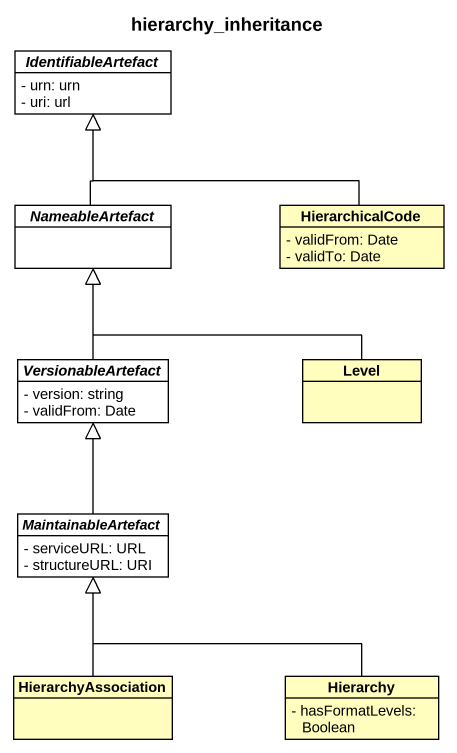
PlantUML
@startuml
title hierarchy_inheritance
hide circle
hide empty members
skinparam classAttributeIconSize 0
abstract class IdentifiableArtefact #FFFFFF {
  - urn: urn
  - uri: url
}
abstract class NameableArtefact #FFFFFF
class HierarchicalCode #FFFEBF {
  - validFrom: Date
  - validTo: Date
}
abstract class VersionableArtefact #FFFFFF {
  - version: string
  - validFrom: Date
}
class Level #FFFEBF
abstract class MaintainableArtefact #FFFFFF {
  - serviceURL: URL
  - structureURL: URI
}
class HierarchyAssociation #FFFEBF
class Hierarchy #FFFEBF {
  - hasFormatLevels: Boolean
}
NameableArtefact -up-|> IdentifiableArtefact
HierarchicalCode -left-|> IdentifiableArtefact
VersionableArtefact -up-|> NameableArtefact
Level -left-|> NameableArtefact
MaintainableArtefact -up-|> VersionableArtefact
HierarchyAssociation -up-|> MaintainableArtefact
Hierarchy -up-|> MaintainableArtefact
@enduml
